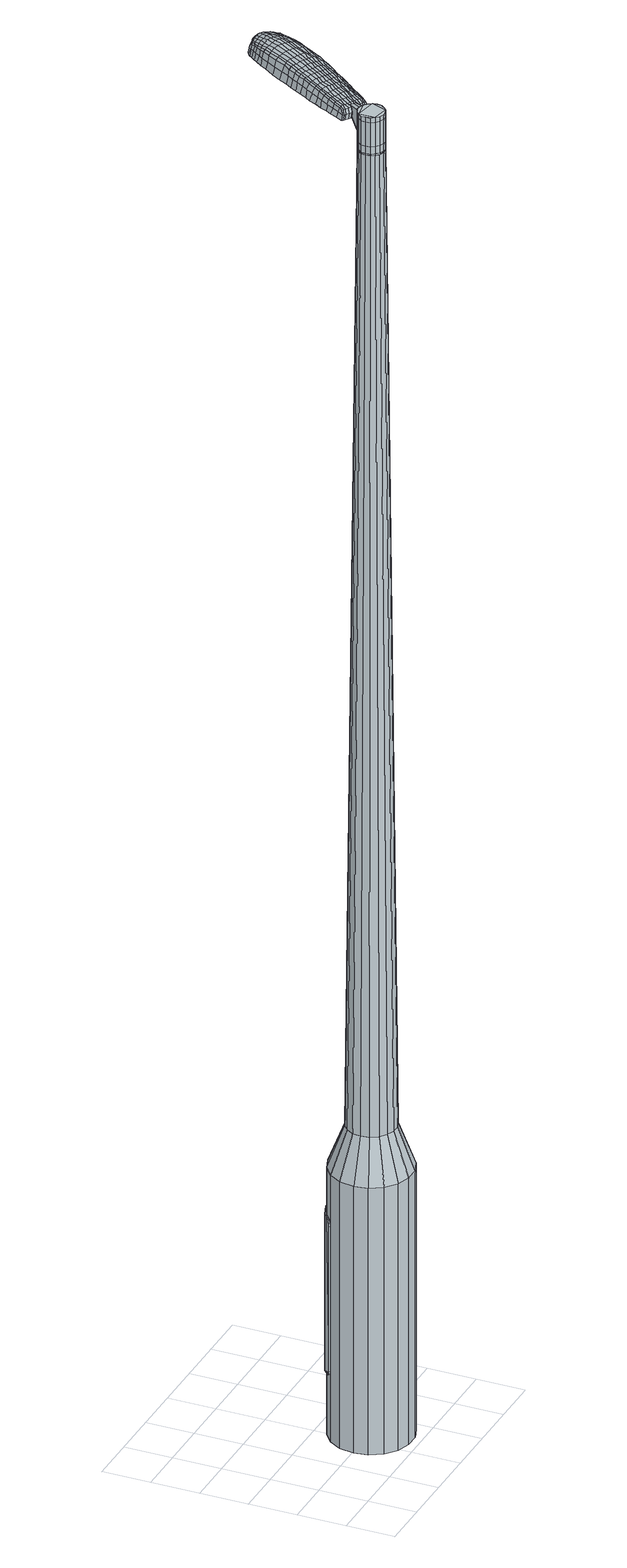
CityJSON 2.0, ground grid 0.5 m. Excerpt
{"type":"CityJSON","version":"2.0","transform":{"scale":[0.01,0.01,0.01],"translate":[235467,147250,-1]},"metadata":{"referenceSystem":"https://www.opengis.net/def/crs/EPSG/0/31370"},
"CityObjects":{
"object1":{"type":"GenericCityObject","attributes":{"cluster":374,"mean_distance_to_centroid":0.223,"new_centroid_x":235468.21,"new_centroid_y":147250.47,"mean_distance_to_camera":7.42,"H1":15.23,"H2":14.94,"Z_final":112.6,"cluster2":-1,"proj_x":235473.87,"proj_y":147253.73,"id_line":52547,"bearing_l":150.14,"distance":6.53,"orientation":"right","G_obj":60.14},"geometry":[{"type":"MultiSurface","lod":"2","boundaries":[[[0,1,2,3]],[[1,4,5,2]],[[4,6,7,5]],[[6,8,9,7]],[[8,10,11,9]],[[10,12,13,11]],[[12,14,15,13]],[[14,16,17,15]],[[16,18,19,17]],[[18,20,21,19]],[[20,22,23,21]],[[22,24,25,23]],[[24,26,27,25]],[[26,28,29,27]],[[28,30,31,29]],[[30,32,33,31]],[[32,34,35,33]],[[34,0,3,35]],[[36,37,38,39]],[[38,40,41,42]],[[41,43,42]],[[42,44,45,46]],[[45,47,46]],[[46,48,49,50]],[[49,51,50]],[[42,46,50,38]],[[50,52,39,38]],[[53,36,39]],[[2,5,7,35]],[[7,9,11,15]],[[11,13,15]],[[15,17,19,23]],[[19,21,23]],[[23,25,27,31]],[[27,29,31]],[[15,23,31,7]],[[31,33,35,7]],[[3,2,35]],[[1,0,54,55]],[[0,34,56,54]],[[34,32,57,56]],[[32,30,58,57]],[[30,28,59,58]],[[28,26,60,59]],[[26,24,61,60]],[[24,22,62,61]],[[22,20,63,62]],[[20,18,64,63]],[[18,16,65,64]],[[16,14,66,65]],[[14,12,67,66]],[[12,10,68,67]],[[10,8,69,68]],[[8,6,70,69]],[[6,4,71,70]],[[4,1,55,71]],[[55,54,72,73]],[[54,56,74,72]],[[56,57,75,74]],[[57,58,76,75]],[[58,59,77,76]],[[59,60,78,77]],[[60,61,79,78]],[[61,62,80,79]],[[62,63,81,80]],[[63,64,82,81]],[[64,65,83,82]],[[65,66,84,83]],[[66,67,85,84]],[[67,68,86,85]],[[68,69,87,86]],[[69,70,88,87]],[[70,71,89,88]],[[71,55,73,89]],[[72,90,91,73]],[[92,93,90,72]],[[94,95,93,92]],[[96,97,95,94]],[[77,98,97,96]],[[99,100,98,77]],[[79,101,100,99]],[[102,103,101,79]],[[81,104,103,102]],[[105,106,104,81]],[[107,108,106,105]],[[109,110,108,107]],[[85,111,110,109]],[[86,112,111,85]],[[113,114,112,86]],[[115,116,114,113]],[[117,118,116,115]],[[73,91,118,117]],[[119,120,121,122]],[[123,119,122,124]],[[125,123,124,126]],[[127,125,126,128]],[[129,127,128,130]],[[131,129,130,132]],[[133,131,132,134]],[[135,133,134,136]],[[137,135,136,138]],[[139,137,138,140]],[[141,139,140,142]],[[143,141,142,144]],[[145,143,144,146]],[[147,145,146,148]],[[149,147,148,150]],[[151,149,150,152]],[[74,92,72]],[[74,75,94,92]],[[75,76,96,94]],[[76,77,96]],[[78,99,77]],[[78,79,99]],[[80,102,79]],[[80,81,102]],[[82,105,81]],[[82,83,107,105]],[[83,84,109,107]],[[84,85,109]],[[87,113,86]],[[87,88,115,113]],[[88,89,117,115]],[[89,73,117]],[[153,118,91]],[[153,154,116,118]],[[154,155,114,116]],[[155,112,114]],[[156,110,111]],[[156,157,108,110]],[[157,158,106,108]],[[158,104,106]],[[159,103,104]],[[159,101,103]],[[160,100,101]],[[160,98,100]],[[161,97,98]],[[161,162,95,97]],[[162,163,93,95]],[[163,90,93]],[[39,52,151,164]],[[91,90,165,152]],[[53,39,164,120]],[[90,163,121,165]],[[36,53,120,119]],[[163,162,122,121]],[[37,36,119,123]],[[162,161,124,122]],[[38,37,123,125]],[[161,98,126,124]],[[40,38,125,127]],[[98,160,128,126]],[[41,40,127,129]],[[160,101,130,128]],[[43,41,129,131]],[[101,159,132,130]],[[42,43,131,133]],[[159,104,134,132]],[[44,42,133,135]],[[104,158,136,134]],[[45,44,135,137]],[[158,157,138,136]],[[47,45,137,139]],[[157,156,140,138]],[[46,47,139,141]],[[156,111,142,140]],[[48,46,141,143]],[[111,112,144,142]],[[49,48,143,145]],[[112,155,146,144]],[[51,49,145,147]],[[155,154,148,146]],[[50,51,147,149]],[[154,153,150,148]],[[52,50,149,151]],[[153,91,152,150]],[[151,152,166,167]],[[152,165,168,166]],[[165,121,169,168]],[[121,120,170,169]],[[120,164,171,170]],[[164,151,167,171]],[[172,173,174,175]],[[176,172,175,177]],[[172,176,178,179]],[[173,172,179,180]],[[181,182,183,184]],[[185,181,184,186]],[[181,185,187,188]],[[182,181,188,189]],[[190,191,192,193]],[[194,190,193,195]],[[190,194,196,197]],[[191,190,197,198]],[[199,200,201,202]],[[203,199,202,204]],[[199,203,205,206]],[[200,199,206,207]],[[208,209,210,211]],[[212,208,211,213]],[[208,212,214,215]],[[209,208,215,216]],[[217,218,219,220]],[[221,217,220,222]],[[217,221,223,224]],[[218,217,224,225]],[[226,227,228,229]],[[218,226,229,219]],[[226,218,225,230]],[[227,226,230,231]],[[232,233,234,235]],[[227,232,235,228]],[[232,227,231,236]],[[233,232,236,237]],[[238,176,177,239]],[[233,238,239,234]],[[238,233,237,240]],[[176,238,240,178]],[[241,242,243,244]],[[245,241,244,246]],[[241,245,247,248]],[[242,241,248,249]],[[250,251,252,253]],[[242,250,253,243]],[[250,242,249,254]],[[251,250,254,255]],[[256,257,258,259]],[[251,256,259,252]],[[256,251,255,260]],[[257,256,260,261]],[[262,263,264,265]],[[257,262,265,258]],[[262,257,261,266]],[[263,262,266,267]],[[268,173,180,269]],[[263,268,269,264]],[[268,263,267,270]],[[173,268,270,174]],[[271,272,273,274]],[[275,271,274,276]],[[271,275,277,278]],[[272,271,278,279]],[[280,281,282,283]],[[272,280,283,273]],[[280,272,279,284]],[[281,280,284,285]],[[286,287,288,289]],[[281,286,289,282]],[[286,281,285,290]],[[287,286,290,291]],[[292,185,186,293]],[[287,292,293,288]],[[292,287,291,294]],[[185,292,294,187]],[[295,296,297,298]],[[299,295,298,300]],[[295,299,301,302]],[[296,295,302,303]],[[304,305,306,307]],[[296,304,307,297]],[[304,296,303,308]],[[305,304,308,309]],[[310,311,312,313]],[[305,310,313,306]],[[310,305,309,314]],[[311,310,314,315]],[[316,317,318,319]],[[311,316,319,312]],[[316,311,315,320]],[[317,316,320,321]],[[322,182,189,323]],[[317,322,323,318]],[[322,317,321,324]],[[182,322,324,183]],[[325,211,210,326]],[[327,325,326,328]],[[325,327,329,330]],[[211,325,330,213]],[[331,327,328,332]],[[333,331,332,334]],[[331,333,335,336]],[[327,331,336,329]],[[337,333,334,338]],[[339,337,338,340]],[[337,339,341,342]],[[333,337,342,335]],[[343,339,340,344]],[[345,343,344,346]],[[343,345,347,348]],[[339,343,348,341]],[[349,345,346,350]],[[200,349,350,201]],[[349,200,207,351]],[[345,349,351,347]],[[352,353,198,197]],[[354,352,197,196]],[[352,354,355,356]],[[353,352,356,357]],[[358,359,357,356]],[[360,358,356,355]],[[358,360,361,362]],[[359,358,362,363]],[[364,365,363,362]],[[366,364,362,361]],[[364,366,367,368]],[[365,364,368,369]],[[370,371,369,368]],[[372,370,368,367]],[[370,372,205,203]],[[371,370,203,204]],[[373,374,375,376]],[[275,373,376,277]],[[373,275,276,377]],[[374,373,377,378]],[[379,194,195,380]],[[374,379,380,375]],[[379,374,378,381]],[[194,379,381,196]],[[382,383,384,385]],[[221,382,385,223]],[[382,221,222,386]],[[383,382,386,387]],[[388,389,390,391]],[[383,388,391,384]],[[388,383,387,392]],[[389,388,392,393]],[[394,191,198,395]],[[389,394,395,390]],[[394,389,393,396]],[[191,394,396,192]],[[397,398,399,400]],[[179,397,400,180]],[[397,179,178,401]],[[398,397,401,402]],[[403,404,405,406]],[[398,403,406,399]],[[403,398,402,407]],[[404,403,407,408]],[[409,202,201,410]],[[404,409,410,405]],[[409,404,408,411]],[[202,409,411,204]],[[412,413,414,415]],[[184,412,415,186]],[[412,184,183,416]],[[413,412,416,417]],[[418,206,205,419]],[[413,418,419,414]],[[418,413,417,420]],[[206,418,420,207]],[[421,422,423,424]],[[299,421,424,301]],[[421,299,300,425]],[[422,421,425,426]],[[427,212,213,428]],[[422,427,428,423]],[[427,422,426,429]],[[212,427,429,214]],[[430,431,432,433]],[[245,430,433,247]],[[430,245,246,434]],[[431,430,434,435]],[[436,437,438,439]],[[431,436,439,432]],[[436,431,435,440]],[[437,436,440,441]],[[442,209,216,443]],[[437,442,443,438]],[[442,437,441,444]],[[209,442,444,210]],[[445,446,435,434]],[[244,445,434,246]],[[445,244,243,447]],[[446,445,447,448]],[[449,450,441,440]],[[446,449,440,435]],[[449,446,448,451]],[[450,449,451,452]],[[453,326,210,444]],[[450,453,444,441]],[[453,450,452,454]],[[326,453,454,328]],[[455,456,457,458]],[[302,455,458,303]],[[455,302,301,424]],[[456,455,424,423]],[[459,330,329,460]],[[456,459,460,457]],[[459,456,423,428]],[[330,459,428,213]],[[461,462,448,447]],[[253,461,447,243]],[[461,253,252,463]],[[462,461,463,464]],[[465,466,452,451]],[[462,465,451,448]],[[465,462,464,467]],[[466,465,467,468]],[[469,332,328,454]],[[466,469,454,452]],[[469,466,468,470]],[[332,469,470,334]],[[471,472,473,474]],[[308,471,474,309]],[[471,308,303,458]],[[472,471,458,457]],[[475,336,335,476]],[[472,475,476,473]],[[475,472,457,460]],[[336,475,460,329]],[[477,478,464,463]],[[259,477,463,252]],[[477,259,258,479]],[[478,477,479,480]],[[481,482,468,467]],[[478,481,467,464]],[[481,478,480,483]],[[482,481,483,484]],[[485,338,334,470]],[[482,485,470,468]],[[485,482,484,486]],[[338,485,486,340]],[[487,488,489,490]],[[314,487,490,315]],[[487,314,309,474]],[[488,487,474,473]],[[491,342,341,492]],[[488,491,492,489]],[[491,488,473,476]],[[342,491,476,335]],[[493,494,480,479]],[[265,493,479,258]],[[493,265,264,495]],[[494,493,495,496]],[[497,498,484,483]],[[494,497,483,480]],[[497,494,496,499]],[[498,497,499,500]],[[501,344,340,486]],[[498,501,486,484]],[[501,498,500,502]],[[344,501,502,346]],[[503,504,505,506]],[[320,503,506,321]],[[503,320,315,490]],[[504,503,490,489]],[[507,348,347,508]],[[504,507,508,505]],[[507,504,489,492]],[[348,507,492,341]],[[509,510,496,495]],[[269,509,495,264]],[[509,269,180,400]],[[510,509,400,399]],[[511,512,500,499]],[[510,511,499,496]],[[511,510,399,406]],[[512,511,406,405]],[[513,350,346,502]],[[512,513,502,500]],[[513,512,405,410]],[[350,513,410,201]],[[514,515,417,416]],[[324,514,416,183]],[[514,324,321,506]],[[515,514,506,505]],[[516,351,207,420]],[[515,516,420,417]],[[516,515,505,508]],[[351,516,508,347]],[[517,518,378,377]],[[274,517,377,276]],[[517,274,273,519]],[[518,517,519,520]],[[521,354,196,381]],[[518,521,381,378]],[[521,518,520,522]],[[354,521,522,355]],[[523,524,525,526]],[[224,523,526,225]],[[523,224,223,385]],[[524,523,385,384]],[[527,528,529,530]],[[524,527,530,525]],[[527,524,384,391]],[[528,527,391,390]],[[531,353,357,532]],[[528,531,532,529]],[[531,528,390,395]],[[353,531,395,198]],[[533,534,520,519]],[[283,533,519,273]],[[533,283,282,535]],[[534,533,535,536]],[[537,360,355,522]],[[534,537,522,520]],[[537,534,536,538]],[[360,537,538,361]],[[539,540,541,542]],[[230,539,542,231]],[[539,230,225,526]],[[540,539,526,525]],[[543,544,545,546]],[[540,543,546,541]],[[543,540,525,530]],[[544,543,530,529]],[[547,359,363,548]],[[544,547,548,545]],[[547,544,529,532]],[[359,547,532,357]],[[549,550,536,535]],[[289,549,535,282]],[[549,289,288,551]],[[550,549,551,552]],[[553,366,361,538]],[[550,553,538,536]],[[553,550,552,554]],[[366,553,554,367]],[[555,556,557,558]],[[236,555,558,237]],[[555,236,231,542]],[[556,555,542,541]],[[559,560,561,562]],[[556,559,562,557]],[[559,556,541,546]],[[560,559,546,545]],[[563,365,369,564]],[[560,563,564,561]],[[563,560,545,548]],[[365,563,548,363]],[[565,566,552,551]],[[293,565,551,288]],[[565,293,186,415]],[[566,565,415,414]],[[567,372,367,554]],[[566,567,554,552]],[[567,566,414,419]],[[372,567,419,205]],[[568,569,402,401]],[[240,568,401,178]],[[568,240,237,558]],[[569,568,558,557]],[[570,571,408,407]],[[569,570,407,402]],[[570,569,557,562]],[[571,570,562,561]],[[572,371,204,411]],[[571,572,411,408]],[[572,571,561,564]],[[371,572,564,369]],[[573,574,575,576]],[[576,575,577,578]],[[579,577,575,580]],[[580,575,574,581]],[[582,583,584,585]],[[585,584,586,587]],[[588,586,584,589]],[[589,584,583,590]],[[591,592,593,594]],[[594,593,595,596]],[[597,595,593,598]],[[598,593,592,599]],[[600,601,602,603]],[[603,602,604,605]],[[606,604,602,607]],[[607,602,601,608]],[[609,610,611,612]],[[612,611,613,614]],[[615,613,611,616]],[[616,611,610,617]],[[618,619,620,621]],[[621,620,622,623]],[[624,622,620,625]],[[625,620,619,626]],[[627,628,629,630]],[[630,629,619,618]],[[626,619,629,631]],[[631,629,628,632]],[[633,634,635,636]],[[636,635,628,627]],[[632,628,635,637]],[[637,635,634,638]],[[578,577,639,640]],[[640,639,634,633]],[[638,634,639,641]],[[641,639,577,579]],[[642,643,644,645]],[[645,644,646,647]],[[648,646,644,649]],[[649,644,643,650]],[[651,652,653,654]],[[654,653,643,642]],[[650,643,653,655]],[[655,653,652,656]],[[657,658,659,660]],[[660,659,652,651]],[[656,652,659,661]],[[661,659,658,662]],[[663,664,665,666]],[[666,665,658,657]],[[662,658,665,667]],[[667,665,664,668]],[[581,574,669,670]],[[670,669,664,663]],[[668,664,669,671]],[[671,669,574,573]],[[672,673,674,675]],[[675,674,676,677]],[[678,676,674,679]],[[679,674,673,680]],[[681,682,683,684]],[[684,683,673,672]],[[680,673,683,685]],[[685,683,682,686]],[[687,688,689,690]],[[690,689,682,681]],[[686,682,689,691]],[[691,689,688,692]],[[587,586,693,694]],[[694,693,688,687]],[[692,688,693,695]],[[695,693,586,588]],[[696,697,698,699]],[[699,698,700,701]],[[702,700,698,703]],[[703,698,697,704]],[[705,706,707,708]],[[708,707,697,696]],[[704,697,707,709]],[[709,707,706,710]],[[711,712,713,714]],[[714,713,706,705]],[[710,706,713,715]],[[715,713,712,716]],[[717,718,719,720]],[[720,719,712,711]],[[716,712,719,721]],[[721,719,718,722]],[[590,583,723,724]],[[724,723,718,717]],[[722,718,723,725]],[[725,723,583,582]],[[609,612,726,727]],[[727,726,728,729]],[[730,728,726,731]],[[731,726,612,614]],[[729,728,732,733]],[[733,732,734,735]],[[736,734,732,737]],[[737,732,728,730]],[[735,734,738,739]],[[739,738,740,741]],[[742,740,738,743]],[[743,738,734,736]],[[741,740,744,745]],[[745,744,746,747]],[[748,746,744,749]],[[749,744,740,742]],[[747,746,750,751]],[[751,750,601,600]],[[608,601,750,752]],[[752,750,746,748]],[[599,753,754,598]],[[598,754,755,597]],[[756,755,754,757]],[[757,754,753,758]],[[758,759,760,757]],[[757,760,761,756]],[[762,761,760,763]],[[763,760,759,764]],[[764,765,766,763]],[[763,766,767,762]],[[768,767,766,769]],[[769,766,765,770]],[[770,771,772,769]],[[769,772,773,768]],[[606,773,772,604]],[[604,772,771,605]],[[774,775,776,777]],[[777,776,676,678]],[[677,676,776,778]],[[778,776,775,779]],[[596,595,780,781]],[[781,780,775,774]],[[779,775,780,782]],[[782,780,595,597]],[[783,784,785,786]],[[786,785,622,624]],[[623,622,785,787]],[[787,785,784,788]],[[789,790,791,792]],[[792,791,784,783]],[[788,784,791,793]],[[793,791,790,794]],[[599,592,795,796]],[[796,795,790,789]],[[794,790,795,797]],[[797,795,592,591]],[[798,799,800,801]],[[801,800,580,581]],[[579,580,800,802]],[[802,800,799,803]],[[804,805,806,807]],[[807,806,799,798]],[[803,799,806,808]],[[808,806,805,809]],[[600,603,810,811]],[[811,810,805,804]],[[809,805,810,812]],[[812,810,603,605]],[[813,814,815,816]],[[816,815,585,587]],[[582,585,815,817]],[[817,815,814,818]],[[606,607,819,820]],[[820,819,814,813]],[[818,814,819,821]],[[821,819,607,608]],[[822,823,824,825]],[[825,824,700,702]],[[701,700,824,826]],[[826,824,823,827]],[[614,613,828,829]],[[829,828,823,822]],[[827,823,828,830]],[[830,828,613,615]],[[831,832,648]],[[832,646,648]],[[647,646,832,833]],[[834,835,836,837]],[[837,836,832,831]],[[833,832,836,838]],[[838,836,835,839]],[[617,610,840,841]],[[841,840,835,834]],[[839,835,840,842]],[[842,840,610,609]],[[843,844,833]],[[833,844,645,647]],[[642,645,844,845]],[[844,843,845]],[[839,846,847,838]],[[838,847,843,833]],[[845,843,847,848]],[[848,847,846,849]],[[609,727,850,842]],[[842,850,846,839]],[[849,846,850,851]],[[851,850,727,729]],[[852,853,854,855]],[[855,854,703,704]],[[702,703,854,825]],[[825,854,853,822]],[[730,731,856,857]],[[857,856,853,852]],[[822,853,856,829]],[[829,856,731,614]],[[858,859,845]],[[845,859,654,642]],[[651,654,859,860]],[[860,859,858,861]],[[849,862,863,848]],[[848,863,858,845]],[[861,858,863,864]],[[864,863,862,865]],[[729,733,866,851]],[[851,866,862,849]],[[865,862,866,867]],[[867,866,733,735]],[[868,869,870,871]],[[871,870,709,710]],[[704,709,870,855]],[[855,870,869,852]],[[736,737,872,873]],[[873,872,869,868]],[[852,869,872,857]],[[857,872,737,730]],[[861,874,860]],[[860,874,660,651]],[[657,660,874,875]],[[865,876,877,864]],[[864,877,874,861]],[[875,874,877,878]],[[878,877,876,879]],[[735,739,880,867]],[[867,880,876,865]],[[879,876,880,881]],[[881,880,739,741]],[[882,883,884,885]],[[885,884,715,716]],[[710,715,884,871]],[[871,884,883,868]],[[742,743,886,887]],[[887,886,883,882]],[[868,883,886,873]],[[873,886,743,736]],[[888,889,875]],[[875,889,666,657]],[[663,666,889,890]],[[890,889,888,891]],[[879,892,893,878]],[[878,893,888,875]],[[891,888,893,894]],[[894,893,892,895]],[[741,745,896,881]],[[881,896,892,879]],[[895,892,896,897]],[[897,896,745,747]],[[898,899,900,901]],[[901,900,721,722]],[[716,721,900,885]],[[885,900,899,882]],[[748,749,902,903]],[[903,902,899,898]],[[882,899,902,887]],[[887,902,749,742]],[[891,904,905,890]],[[890,905,670,663]],[[581,670,905,801]],[[801,905,904,798]],[[895,906,907,894]],[[894,907,904,891]],[[798,904,907,807]],[[807,907,906,804]],[[747,751,908,897]],[[897,908,906,895]],[[804,906,908,811]],[[811,908,751,600]],[[818,909,910,817]],[[817,910,725,582]],[[722,725,910,901]],[[901,910,909,898]],[[608,752,911,821]],[[821,911,909,818]],[[898,909,911,903]],[[903,911,752,748]],[[779,912,913,778]],[[778,913,675,677]],[[672,675,913,914]],[[914,913,912,915]],[[597,755,916,782]],[[782,916,912,779]],[[915,912,916,917]],[[917,916,755,756]],[[918,919,920,921]],[[921,920,625,626]],[[624,625,920,786]],[[786,920,919,783]],[[922,923,924,925]],[[925,924,919,918]],[[783,919,924,792]],[[792,924,923,789]],[[758,753,926,927]],[[927,926,923,922]],[[789,923,926,796]],[[796,926,753,599]],[[915,928,929,914]],[[914,929,684,672]],[[681,684,929,930]],[[930,929,928,931]],[[756,761,932,917]],[[917,932,928,915]],[[931,928,932,933]],[[933,932,761,762]],[[934,935,936,937]],[[937,936,631,632]],[[626,631,936,921]],[[921,936,935,918]],[[938,939,940,941]],[[941,940,935,934]],[[918,935,940,925]],[[925,940,939,922]],[[764,759,942,943]],[[943,942,939,938]],[[922,939,942,927]],[[927,942,759,758]],[[931,944,945,930]],[[930,945,690,681]],[[687,690,945,946]],[[946,945,944,947]],[[762,767,948,933]],[[933,948,944,931]],[[947,944,948,949]],[[949,948,767,768]],[[950,951,952,953]],[[953,952,637,638]],[[632,637,952,937]],[[937,952,951,934]],[[954,955,956,957]],[[957,956,951,950]],[[934,951,956,941]],[[941,956,955,938]],[[770,765,958,959]],[[959,958,955,954]],[[938,955,958,943]],[[943,958,765,764]],[[947,960,961,946]],[[946,961,694,687]],[[587,694,961,816]],[[816,961,960,813]],[[768,773,962,949]],[[949,962,960,947]],[[813,960,962,820]],[[820,962,773,606]],[[803,963,964,802]],[[802,964,641,579]],[[638,641,964,953]],[[953,964,963,950]],[[809,965,966,808]],[[808,966,963,803]],[[950,963,966,957]],[[957,966,965,954]],[[605,771,967,812]],[[812,967,965,809]],[[954,965,967,959]],[[959,967,771,770]],[[573,576,175,174]],[[576,578,177,175]],[[588,589,188,187]],[[589,590,189,188]],[[591,594,193,192]],[[594,596,195,193]],[[615,616,215,214]],[[616,617,216,215]],[[618,621,220,219]],[[621,623,222,220]],[[627,630,229,228]],[[630,618,219,229]],[[633,636,235,234]],[[636,627,228,235]],[[578,640,239,177]],[[640,633,234,239]],[[648,649,248,247]],[[649,650,249,248]],[[650,655,254,249]],[[655,656,255,254]],[[656,661,260,255]],[[661,662,261,260]],[[662,667,266,261]],[[667,668,267,266]],[[668,671,270,267]],[[671,573,174,270]],[[678,679,278,277]],[[679,680,279,278]],[[680,685,284,279]],[[685,686,285,284]],[[686,691,290,285]],[[691,692,291,290]],[[692,695,294,291]],[[695,588,187,294]],[[696,699,298,297]],[[699,701,300,298]],[[705,708,307,306]],[[708,696,297,307]],[[711,714,313,312]],[[714,705,306,313]],[[717,720,319,318]],[[720,711,312,319]],[[590,724,323,189]],[[724,717,318,323]],[[774,777,376,375]],[[777,678,277,376]],[[596,781,380,195]],[[781,774,375,380]],[[623,787,386,222]],[[787,788,387,386]],[[788,793,392,387]],[[793,794,393,392]],[[794,797,396,393]],[[797,591,192,396]],[[701,826,425,300]],[[826,827,426,425]],[[827,830,429,426]],[[830,615,214,429]],[[831,648,433,432]],[[648,247,433]],[[834,837,439,438]],[[837,831,432,439]],[[617,841,443,216]],[[841,834,438,443]],[[968,969,970,971]],[[972,973,971,970]],[[974,975,976,977]],[[978,979,980,981]],[[969,982,983,970]],[[984,972,970,983]],[[985,974,977,986]],[[987,988,979,978]],[[982,989,990,983]],[[990,991,984,983]],[[992,985,986,993]],[[994,988,987,995]],[[989,996,997,990]],[[997,998,991,990]],[[999,992,993,1000]],[[1001,994,995,1002]],[[1003,1004,1005,1006]],[[1007,1008,1004,1003]],[[1007,1009,1010,1008]],[[1009,1011,1012,1010]],[[1013,1014,1015,1016]],[[1017,1018,1014,1013]],[[1019,1020,1018,1017]],[[1021,1022,1020,1019]],[[1016,1005,1004,1013]],[[1013,1004,1008,1017]],[[1008,1010,1019,1017]],[[1010,1012,1021,1019]],[[977,976,973,972]],[[986,977,972,984]],[[991,993,986,984]],[[998,1000,993,991]],[[978,981,975,974]],[[987,978,974,985]],[[995,987,985,992]],[[1002,995,992,999]],[[979,1003,1006,980]],[[988,1007,1003,979]],[[1009,1007,988,994]],[[1011,1009,994,1001]],[[1023,1024,1025,1026]],[[1025,1027,1028,1029]],[[1025,1029,1030,1031]],[[1025,1031,1026]],[[1032,1023,1026,1033]],[[1034,1033,1026,1035]],[[1036,1035,1026]],[[1037,1025,1024,1038]],[[1039,1037,1038,1040]],[[1041,1039,1040,1042]],[[1043,1041,1042,1044]],[[1045,1043,1044,1046]],[[1046,1047,1048,1049]],[[1046,1049,1050,1051]],[[1046,1051,1052,1053]],[[1052,1054,1055,1056]],[[1052,1056,1057,1058]],[[1052,1058,1053]],[[1046,1053,1045]],[[1059,1060,1024,1023]],[[1061,1062,1027,1025]],[[1063,1064,1036,1026]],[[1060,1065,1038,1024]],[[1066,1061,1025,1037]],[[1065,1067,1040,1038]],[[1068,1066,1037,1039]],[[1067,1069,1042,1040]],[[1070,1068,1039,1041]],[[1069,1071,1044,1042]],[[1072,1070,1041,1043]],[[1071,1073,1046,1044]],[[1074,1072,1043,1045]],[[1073,1075,1047,1046]],[[1076,1077,1054,1052]],[[1078,1074,1045,1053]],[[1048,1047,1075,1079]],[[1049,1048,1079,1080]],[[1050,1049,1080,1081]],[[1051,1050,1081,1082]],[[1052,1051,1082,1076]],[[1083,1059,1023,1032]],[[1084,1083,1032,1033]],[[1085,1084,1033,1034]],[[1086,1085,1034,1035]],[[1064,1086,1035,1036]],[[1028,1027,1062,1087]],[[1055,1054,1077,1088]],[[1029,1028,1087,1089]],[[1030,1029,1089,1090]],[[1031,1030,1090,1091]],[[1026,1031,1091,1063]],[[1056,1055,1088,1092]],[[1057,1056,1092,1093]],[[1058,1057,1093,1094]],[[1053,1058,1094,1078]]]}]}
},
"vertices":[
[141,86,384],[152,77,384],[152,77,96],[141,86,96],[160,64,384],[160,64,96],[162,50,384],[162,50,96],[160,35,384],[160,35,96],[153,22,384],[153,22,96],[141,13,384],[141,13,96],[128,8,384],[128,8,96],[113,8,384],[113,8,96],[99,13,384],[99,13,96],[88,22,384],[88,22,96],[80,35,384],[80,35,96],[78,49,384],[78,49,96],[80,64,384],[80,64,96],[88,77,384],[88,77,96],[99,86,384],[99,86,96],[113,91,384],[113,91,96],[127,91,384],[127,91,96],[118,63,1524],[113,61,1524],[110,58,1524],[127,61,1524],[107,54,1524],[107,50,1524],[110,41,1524],[107,45,1524],[113,38,1524],[118,36,1524],[127,38,1524],[122,36,1524],[130,41,1524],[133,45,1524],[133,54,1524],[134,50,1524],[130,58,1524],[122,63,1524],[133,71,429],[139,66,429],[124,74,429],[116,74,429],[107,71,429],[101,66,429],[96,58,429],[95,50,429],[96,41,429],[101,33,429],[108,28,429],[116,25,429],[125,25,429],[133,28,429],[139,33,429],[144,41,429],[145,50,429],[144,58,429],[127,61,1483],[130,58,1483],[122,63,1483],[118,63,1483],[113,61,1483],[110,58,1483],[107,54,1483],[107,50,1483],[107,45,1483],[110,41,1483],[113,38,1483],[118,36,1483],[122,36,1483],[127,38,1483],[130,41,1483],[133,45,1483],[134,50,1483],[133,54,1483],[127,61,1485],[130,58,1485],[122,62,1483],[122,62,1485],[118,62,1483],[118,62,1485],[114,61,1483],[114,61,1485],[110,58,1485],[108,54,1483],[108,54,1485],[107,50,1485],[108,45,1483],[108,45,1485],[110,41,1485],[114,38,1483],[114,38,1485],[118,37,1483],[118,37,1485],[122,37,1483],[122,37,1485],[127,38,1485],[130,41,1485],[132,45,1483],[132,45,1485],[133,50,1483],[133,50,1485],[132,54,1483],[132,54,1485],[118,63,1519],[122,63,1519],[122,63,1493],[118,63,1493],[113,61,1519],[113,61,1493],[110,58,1519],[110,58,1493],[107,54,1519],[107,54,1493],[107,50,1519],[107,50,1493],[107,45,1519],[107,45,1493],[110,41,1519],[110,41,1493],[113,38,1519],[113,38,1493],[118,36,1519],[118,36,1493],[122,36,1519],[122,36,1493],[127,38,1519],[127,38,1493],[130,41,1519],[130,41,1493],[133,45,1519],[133,45,1493],[134,50,1519],[134,50,1493],[133,54,1519],[133,54,1493],[130,58,1519],[130,58,1493],[133,54,1485],[134,50,1485],[133,45,1485],[122,36,1485],[118,36,1485],[113,38,1485],[107,45,1485],[107,54,1485],[113,61,1485],[118,63,1485],[122,63,1485],[127,61,1519],[127,61,1493],[139,76,1513],[139,76,1518],[136,77,1513],[133,79,1513],[133,79,1518],[136,77,1518],[190,132,1519],[186,126,1518],[188,126,1509],[192,132,1510],[194,139,1519],[196,140,1510],[193,139,1526],[188,132,1525],[184,126,1525],[157,151,1519],[153,145,1518],[154,143,1525],[157,150,1525],[161,159,1519],[162,157,1526],[160,161,1510],[156,153,1510],[153,147,1509],[208,206,1519],[212,204,1519],[212,205,1513],[209,207,1513],[204,207,1519],[205,208,1513],[204,206,1524],[208,205,1524],[211,203,1524],[172,142,1530],[168,136,1529],[171,134,1529],[174,140,1530],[176,150,1531],[179,148,1531],[173,152,1530],[168,144,1530],[165,137,1529],[132,72,1512],[134,71,1512],[134,72,1517],[132,73,1517],[129,73,1512],[130,74,1517],[129,74,1506],[132,73,1506],[134,71,1506],[218,184,1519],[217,181,1519],[219,181,1512],[220,184,1512],[219,186,1518],[220,186,1512],[218,186,1522],[217,184,1523],[216,181,1524],[215,177,1519],[213,171,1519],[214,172,1512],[217,177,1512],[214,177,1524],[211,172,1525],[210,166,1519],[206,159,1519],[208,160,1511],[212,166,1511],[208,166,1526],[205,159,1526],[200,149,1519],[202,150,1510],[199,149,1526],[150,70,1513],[154,76,1513],[152,76,1518],[148,70,1517],[146,66,1512],[146,67,1516],[147,66,1506],[151,70,1507],[155,77,1507],[158,83,1514],[162,89,1515],[160,89,1520],[156,83,1519],[159,83,1507],[164,89,1507],[166,95,1515],[170,101,1516],[169,101,1522],[165,95,1521],[168,96,1508],[172,102,1508],[174,108,1517],[178,114,1517],[177,114,1524],[173,108,1523],[176,108,1508],[180,114,1509],[182,120,1518],[180,120,1524],[184,120,1509],[188,203,1519],[186,200,1519],[187,199,1524],[189,202,1523],[189,204,1518],[190,203,1522],[189,206,1512],[187,204,1512],[185,201,1512],[183,196,1519],[180,191,1519],[180,190,1525],[184,195,1524],[182,197,1512],[179,193,1512],[176,186,1519],[172,179,1519],[173,178,1526],[177,185,1526],[176,188,1511],[172,181,1511],[166,169,1519],[167,168,1526],[166,171,1510],[123,85,1513],[127,92,1513],[126,94,1507],[123,87,1507],[121,80,1512],[121,81,1506],[122,81,1516],[124,84,1517],[127,91,1518],[130,99,1514],[133,106,1515],[133,107,1507],[130,100,1507],[131,98,1519],[134,104,1520],[137,112,1515],[140,119,1516],[139,121,1508],[136,114,1508],[138,111,1521],[141,117,1522],[143,126,1517],[147,132,1517],[146,134,1509],[143,127,1508],[144,124,1523],[148,131,1524],[150,139,1518],[149,140,1509],[151,137,1524],[135,78,1519],[137,76,1519],[139,84,1520],[141,83,1520],[136,86,1520],[132,79,1519],[142,91,1522],[145,89,1522],[146,97,1523],[148,96,1523],[143,99,1523],[140,92,1521],[150,103,1524],[152,102,1524],[153,110,1525],[156,108,1525],[150,112,1525],[147,105,1524],[157,116,1526],[160,115,1526],[161,123,1527],[163,121,1527],[158,124,1527],[154,118,1526],[164,129,1528],[167,128,1528],[161,131,1528],[206,202,1527],[209,200,1527],[202,203,1526],[200,200,1527],[204,198,1528],[207,196,1528],[201,193,1529],[204,191,1529],[197,194,1528],[193,188,1530],[197,187,1530],[200,185,1530],[193,180,1531],[197,178,1531],[190,182,1530],[185,174,1531],[189,172,1531],[192,170,1531],[182,161,1531],[186,159,1531],[179,163,1531],[191,206,1518],[194,207,1519],[194,208,1513],[191,207,1513],[191,204,1523],[194,205,1523],[199,207,1519],[199,208,1513],[199,206,1524],[219,189,1518],[219,191,1518],[218,191,1523],[218,188,1523],[221,189,1513],[220,192,1513],[218,195,1519],[216,199,1519],[216,197,1524],[217,194,1523],[219,195,1513],[217,199,1513],[214,202,1519],[213,200,1524],[215,203,1513],[187,132,1528],[185,134,1528],[181,127,1528],[183,126,1527],[191,140,1528],[190,141,1529],[183,135,1529],[180,137,1530],[176,131,1529],[179,129,1528],[187,143,1529],[185,145,1530],[177,139,1530],[173,132,1529],[182,146,1531],[159,149,1528],[161,148,1529],[165,156,1529],[163,156,1528],[155,142,1527],[157,141,1528],[164,146,1529],[169,154,1530],[161,139,1528],[121,78,1512],[123,77,1512],[124,78,1517],[122,79,1517],[121,79,1506],[123,78,1506],[126,75,1512],[127,76,1517],[126,76,1506],[144,64,1512],[143,65,1512],[144,66,1506],[145,65,1506],[144,66,1517],[143,67,1517],[141,67,1512],[138,68,1512],[139,68,1506],[142,67,1506],[141,68,1517],[139,69,1517],[136,69,1512],[137,70,1506],[137,70,1517],[147,71,1519],[146,71,1519],[151,77,1520],[150,78,1520],[144,72,1519],[142,74,1519],[148,79,1520],[145,80,1520],[139,75,1519],[143,81,1520],[125,83,1519],[127,82,1519],[130,89,1520],[128,90,1520],[129,81,1519],[133,87,1520],[155,83,1521],[154,84,1521],[159,89,1522],[158,90,1522],[152,85,1521],[149,86,1521],[156,91,1522],[153,93,1523],[147,88,1522],[151,94,1523],[132,97,1521],[134,96,1521],[137,102,1522],[135,103,1522],[136,94,1521],[140,100,1522],[163,96,1523],[162,97,1523],[167,102,1524],[166,103,1524],[159,98,1523],[157,99,1524],[163,104,1525],[161,106,1525],[155,101,1524],[158,107,1525],[139,110,1523],[140,109,1523],[144,115,1524],[142,116,1524],[144,107,1524],[147,114,1525],[171,108,1525],[170,109,1525],[175,114,1526],[173,115,1526],[167,110,1526],[165,112,1526],[171,117,1527],[169,118,1527],[162,113,1526],[166,120,1527],[145,123,1525],[147,122,1525],[151,128,1526],[149,130,1526],[151,120,1526],[154,127,1527],[179,120,1527],[177,121,1527],[175,123,1527],[172,124,1528],[170,126,1528],[152,136,1527],[154,135,1527],[157,133,1528],[190,202,1525],[193,203,1525],[188,199,1526],[191,200,1526],[197,203,1526],[195,200,1527],[217,186,1525],[216,188,1525],[215,185,1526],[215,183,1525],[216,192,1525],[214,195,1526],[212,191,1527],[214,188,1526],[212,198,1526],[210,194,1527],[185,195,1526],[188,195,1527],[182,190,1527],[184,190,1528],[192,195,1528],[188,189,1529],[213,178,1526],[212,180,1527],[209,175,1528],[210,173,1527],[211,183,1527],[209,186,1528],[206,180,1529],[208,177,1528],[207,189,1528],[203,182,1530],[178,184,1528],[181,184,1529],[174,177,1528],[177,177,1529],[185,183,1529],[181,176,1530],[207,167,1528],[206,169,1528],[202,162,1529],[203,160,1528],[205,171,1529],[202,174,1530],[198,166,1530],[200,164,1530],[200,176,1530],[195,168,1531],[169,167,1529],[171,166,1529],[175,165,1530],[197,150,1528],[196,151,1529],[194,153,1530],[191,155,1530],[188,157,1531],[186,127,1509],[184,127,1518],[188,133,1518],[190,133,1509],[193,140,1519],[195,141,1510],[191,140,1525],[187,133,1525],[183,127,1525],[156,143,1525],[155,144,1518],[158,150,1518],[159,149,1525],[162,158,1519],[163,157,1525],[162,160,1510],[158,152,1509],[154,146,1509],[211,203,1513],[210,203,1519],[207,204,1519],[208,205,1513],[204,205,1519],[204,206,1513],[203,204,1524],[207,203,1524],[210,201,1524],[171,134,1528],[168,136,1528],[172,142,1529],[175,141,1529],[176,150,1529],[179,148,1529],[173,152,1529],[169,144,1529],[165,138,1528],[135,73,1516],[135,72,1512],[133,74,1512],[133,75,1516],[130,75,1512],[131,76,1516],[130,76,1506],[133,75,1506],[136,73,1506],[217,182,1512],[215,182,1519],[216,184,1518],[218,185,1512],[217,187,1518],[218,187,1512],[216,186,1522],[215,185,1523],[214,182,1523],[213,173,1512],[211,172,1519],[213,177,1519],[215,178,1512],[212,178,1524],[209,172,1525],[206,161,1511],[204,160,1519],[208,167,1519],[210,167,1511],[207,167,1525],[203,160,1526],[199,150,1519],[201,151,1510],[197,150,1526],[151,78,1518],[152,78,1513],[148,71,1513],[147,71,1517],[145,67,1512],[145,68,1515],[146,67,1506],[149,72,1506],[154,78,1507],[159,90,1520],[160,90,1514],[156,84,1514],[155,84,1519],[158,84,1507],[162,90,1507],[167,103,1522],[169,103,1516],[165,96,1515],[163,96,1521],[166,97,1508],[170,103,1508],[175,115,1523],[177,115,1517],[173,109,1516],[171,109,1522],[175,109,1508],[179,115,1508],[181,121,1517],[179,121,1524],[183,121,1509],[188,198,1523],[187,199,1519],[189,201,1518],[190,200,1523],[191,203,1518],[191,202,1522],[190,204,1512],[188,203,1512],[187,200,1512],[182,189,1525],[181,190,1519],[184,195,1519],[185,194,1524],[184,196,1512],[181,192,1512],[175,177,1526],[174,178,1519],[178,185,1519],[179,184,1525],[177,187,1511],[173,180,1511],[168,168,1519],[169,167,1526],[168,170,1510],[128,93,1507],[129,91,1513],[125,85,1513],[125,86,1506],[123,80,1512],[123,81,1506],[124,80,1515],[126,84,1517],[129,90,1518],[135,106,1507],[135,105,1514],[132,98,1514],[131,100,1507],[133,97,1519],[136,104,1520],[141,120,1508],[142,118,1516],[139,111,1515],[138,113,1508],[139,110,1521],[143,117,1522],[148,133,1508],[149,131,1517],[145,125,1516],[145,127,1508],[146,123,1522],[149,130,1523],[152,138,1517],[151,140,1509],[153,136,1524],[135,78,1518],[138,77,1518],[139,85,1519],[141,83,1519],[136,86,1519],[133,80,1518],[143,91,1520],[145,90,1520],[146,97,1521],[149,96,1521],[144,99,1521],[140,92,1520],[150,104,1523],[152,103,1523],[154,110,1524],[156,109,1524],[151,112,1524],[147,105,1523],[157,117,1525],[160,115,1525],[161,123,1526],[164,122,1526],[158,125,1526],[155,118,1525],[165,130,1527],[167,128,1527],[162,131,1527],[208,199,1526],[206,201,1526],[202,202,1525],[200,199,1526],[204,198,1526],[206,196,1526],[203,190,1528],[200,192,1528],[197,193,1527],[193,187,1528],[197,186,1529],[200,184,1529],[196,178,1530],[193,180,1530],[190,181,1529],[185,174,1530],[189,172,1530],[192,170,1530],[185,159,1530],[183,161,1530],[179,163,1530],[194,206,1513],[195,204,1518],[192,204,1518],[191,205,1512],[192,202,1523],[194,203,1523],[199,205,1519],[199,206,1513],[199,204,1523],[216,190,1523],[217,191,1518],[217,188,1518],[216,188,1523],[218,189,1512],[218,191,1512],[214,196,1523],[215,197,1519],[216,194,1519],[215,193,1523],[217,195,1513],[215,198,1513],[213,200,1519],[212,199,1524],[213,201,1513],[181,128,1527],[185,134,1527],[186,133,1527],[182,127,1526],[190,141,1527],[189,142,1528],[176,131,1528],[180,137,1528],[182,136,1528],[179,130,1527],[187,143,1528],[184,145,1529],[177,139,1529],[174,133,1528],[182,147,1529],[166,155,1528],[161,148,1527],[160,148,1527],[164,156,1527],[157,142,1526],[158,141,1527],[165,146,1528],[169,154,1528],[162,140,1527],[125,79,1516],[124,79,1512],[123,79,1512],[124,80,1516],[123,80,1506],[124,80,1506],[127,77,1512],[128,78,1516],[127,78,1506],[145,68,1506],[144,67,1512],[144,68,1516],[140,70,1506],[140,70,1512],[142,68,1512],[143,69,1506],[142,69,1516],[140,71,1516],[137,71,1512],[138,72,1506],[138,72,1516],[146,72,1518],[147,72,1518],[150,78,1519],[142,75,1518],[144,73,1518],[148,79,1519],[146,81,1519],[140,76,1518],[143,82,1519],[131,89,1519],[127,83,1518],[126,84,1518],[130,90,1519],[130,82,1518],[133,88,1519],[154,85,1520],[154,84,1520],[158,90,1521],[158,91,1521],[149,87,1520],[152,86,1520],[156,92,1521],[153,93,1521],[147,88,1520],[151,95,1521],[138,103,1521],[134,96,1520],[133,97,1520],[137,103,1521],[137,94,1520],[140,101,1521],[162,97,1522],[166,103,1523],[157,100,1522],[160,98,1522],[163,105,1523],[161,106,1524],[155,101,1523],[159,108,1524],[144,116,1523],[141,109,1522],[140,110,1522],[143,116,1523],[144,107,1522],[148,114,1523],[169,110,1524],[170,109,1524],[174,115,1525],[173,116,1525],[165,112,1525],[167,111,1524],[171,117,1525],[169,119,1526],[162,114,1525],[166,120,1526],[151,129,1525],[148,122,1524],[147,123,1524],[150,129,1525],[151,120,1524],[155,127,1525],[177,122,1526],[178,121,1526],[172,125,1527],[175,123,1526],[170,127,1527],[155,135,1526],[153,136,1526],[158,133,1526],[193,201,1524],[191,201,1524],[189,198,1525],[191,199,1525],[198,202,1525],[195,199,1525],[214,185,1525],[215,188,1524],[215,186,1524],[214,183,1525],[211,191,1526],[213,194,1525],[214,191,1524],[213,188,1525],[211,197,1525],[209,194,1526],[188,194,1526],[186,194,1526],[183,189,1526],[185,189,1527],[192,194,1526],[189,188,1527],[208,175,1527],[211,180,1526],[211,178,1526],[209,173,1526],[205,180,1528],[208,186,1527],[210,183,1526],[207,177,1527],[206,188,1527],[203,182,1528],[181,183,1527],[180,183,1527],[176,177,1527],[177,176,1528],[185,183,1528],[181,175,1529],[201,162,1528],[205,169,1527],[206,168,1527],[202,161,1527],[197,166,1529],[202,174,1529],[204,171,1528],[200,164,1528],[199,176,1529],[195,168,1530],[171,166,1528],[170,166,1528],[175,164,1529],[195,152,1528],[196,151,1528],[191,156,1529],[193,154,1529],[188,158,1530],[146,67,1508],[140,70,1508],[157,98,1509],[164,94,1509],[169,116,1510],[176,112,1510],[189,150,1512],[197,146,1512],[188,130,1511],[180,135,1511],[198,166,1513],[204,178,1514],[212,174,1514],[206,161,1513],[134,74,1508],[151,102,1509],[161,121,1510],[181,155,1512],[172,139,1511],[190,171,1513],[197,182,1514],[129,77,1508],[144,106,1509],[154,125,1510],[173,160,1512],[164,144,1511],[189,187,1514],[182,175,1513],[123,81,1508],[137,110,1509],[146,129,1510],[165,164,1512],[156,149,1511],[181,191,1514],[174,180,1513],[211,190,1514],[212,195,1514],[218,191,1514],[218,186,1514],[203,194,1514],[206,198,1514],[196,198,1514],[200,202,1514],[189,202,1514],[193,205,1514],[212,200,1515],[211,204,1515],[212,204,1515],[216,198,1515],[208,202,1515],[210,205,1515],[204,204,1515],[209,205,1515],[201,207,1515],[208,206,1515],[96,85,334],[99,88,334],[99,88,165],[88,79,171],[96,85,165],[93,83,165],[91,81,166],[89,80,167],[88,79,169],[93,83,334],[91,81,333],[89,80,332],[88,79,331],[88,79,328],[113,93,165],[113,93,334],[128,93,165],[128,93,334],[142,87,165],[142,87,334],[154,78,165],[154,78,334],[161,65,165],[161,65,334],[162,61,334],[163,57,334],[163,54,333],[164,52,332],[164,51,331],[164,51,328],[162,61,165],[164,51,171],[164,51,169],[164,52,167],[163,54,166],[163,57,165],[98,83,334],[101,86,334],[101,86,165],[98,83,165],[90,77,171],[90,77,328],[114,90,334],[114,90,165],[127,90,334],[127,90,165],[141,85,334],[141,85,165],[151,76,334],[151,76,165],[159,64,334],[159,64,165],[159,60,334],[161,50,328],[161,50,171],[159,60,165],[160,57,334],[161,54,333],[161,52,332],[161,51,331],[95,81,334],[93,79,333],[91,78,332],[90,77,331],[95,81,165],[161,51,169],[93,79,166],[91,78,167],[90,77,169],[161,52,167],[161,54,166],[160,57,165]
]}
